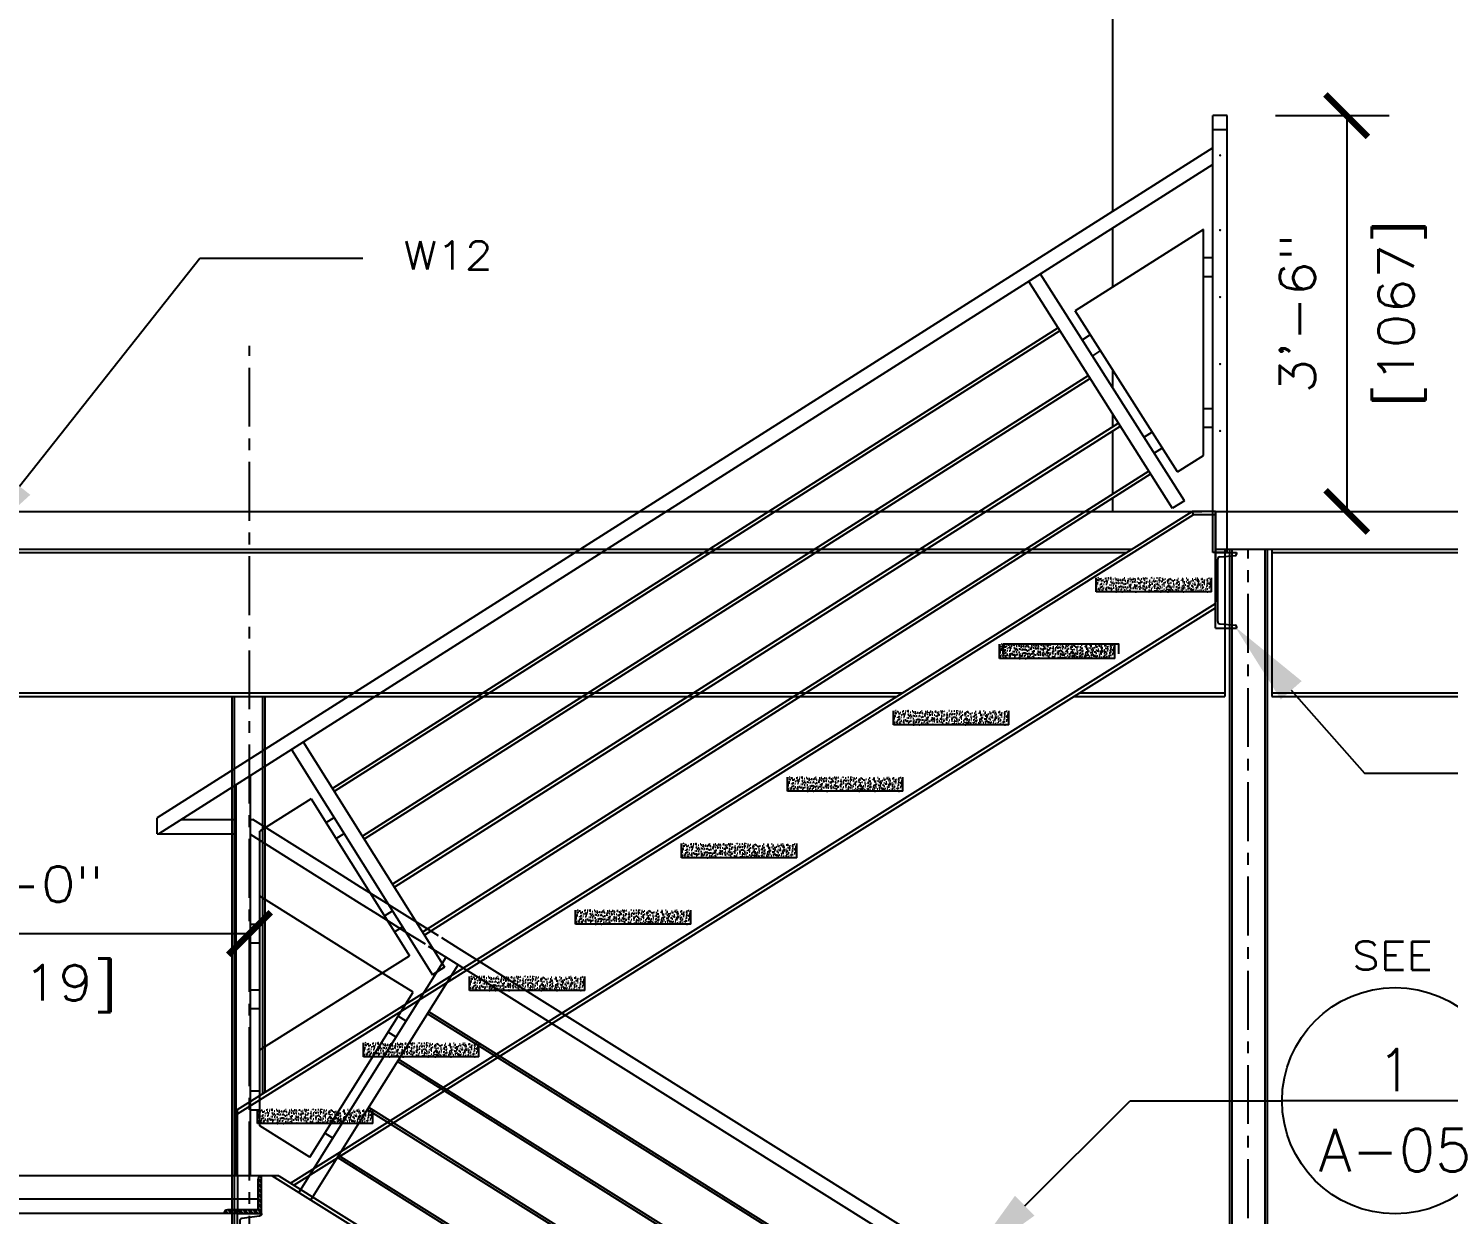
# Model space of a CAD drawing. Header units: inches. Extents: x -1254 to 5631, y 14 to 582.
# Drawn here: x 765.7 to 916.4, y 170.1 to 295.9 of the extents above; entities that cross this region are included whole.
import ezdxf
from ezdxf import colors
from ezdxf.entities.mleader import LeaderData, LeaderLine
from ezdxf.enums import TextEntityAlignment as Align
from ezdxf.math import Vec2, Vec3

# ---------------------------------------------------------------- set-up
doc = ezdxf.new("R2010")
doc.units = ezdxf.units.IN
doc.header["$MEASUREMENT"] = 0
doc.linetypes.add('CENTER', pattern=[2, 1.25, -0.25, 0.25, -0.25])
for name, color, linetype in [('Arch_Section_Handrail', 1, 'Continuous'), ('Arch_Section_Wall', 131, 'Continuous'), ('Center', 251, 'CENTER'), ('Dim', 5, 'Continuous'), ('LAYER131A', 131, 'Continuous'), ('Layer131B', 71, 'Continuous'), ('Mleader', 5, 'Continuous'), ('Stair_Conc.', 252, 'Continuous'), ('Struc_Section_Conc', 71, 'Continuous'), ('Struc_Section_Steel', 11, 'Continuous'), ('Structural_Section_StAngle', 2, 'Continuous')]:
    doc.layers.add(name, color=color, linetype=linetype)
doc.styles.add('ROMANS', font='romans.shx', dxfattribs={"width": 1.15})
doc.styles.get("Standard").update_dxf_attribs({"font": 'txt.shx'})
doc.dimstyles.new('ROMANS-beside', dxfattribs={"dimscale": 0, "dimtxt": 0.078125, "dimasz": 0.09375, "dimexe": 0.09375, "dimexo": 0.09375, "dimgap": 0.0625, "dimtad": 1, "dimdec": 4, "dimzin": 1, "dimdsep": 46, "dimlunit": 4, "dimtxsty": 'ROMANS', "dimblk": 'ARCHTICK', "dimcen": 0.0625, "dimdle": 0.09375, "dimclrd": 256, "dimclre": 256, "dimclrt": 256, "dimadec": 0, "dimazin": 0, "dimtfac": 1, "dimtdec": 4, "dimtofl": 0, "dimtmove": 0, "dimatfit": 0, "dimfxl": 1, "dimtfillclr": 256, "dimfrac": 2, "dimtolj": 1, "dimtzin": 0, "dimarcsym": 0})

# ---------------------------------------------------------------- blocks, each defined once
blk = doc.blocks.new('C250x23')
at = {"layer": 'Struc_Section_Steel'}
blk.add_lwpolyline([(2.34, 0.29, -0.361844), (2.56, 0.05), (2.56, 0), (0, 0), (0, 10), (2.56, 10), (2.56, 9.95, -0.361844), (2.34, 9.71), (0.46, 9.45, 0.374734), (0.24, 9.2), (0.24, 0.8, 0.374734), (0.46, 0.55)], format="xyb", close=True, dxfattribs=at)
blk = doc.blocks.new('STAIR')
at = {"layer": 'Stair_Conc.'}
h = blk.add_hatch(dxfattribs=at)
h.set_pattern_fill('AR-CONC', color=256, scale=0.1, style=0)
h.set_pattern_definition([(50, (-9557.88094, -2321.2511), (0.717260183, -0.062752135), [0.075, -0.825]), (355, (-9557.88094, -2321.2511), (-0.138751334, 0.752192134), [0.06, -0.66]), (100.4514, (-9557.8212, -2321.2563), (0.57850938, 0.68943954), [0.06374019, -0.70114211]), (46.1842, (-9557.8809, -2321.0511), (1.06724105, -0.165519014), [0.1125, -1.2375]), (96.6356, (-9557.792, -2321.0649), (0.93466271, 0.97411787), [0.09561029, -1.051713]), (351.1842, (-9557.8809, -2321.0511), (0.93466195, 0.9741186), [0.09, -0.99]), (21, (-9557.78094, -2321.1011), (0.596907052, -0.40261889), [0.075, -0.825]), (326, (-9557.78094, -2321.1011), (0.24331533, 0.725150045), [0.06, -0.66]), (71.4514, (-9557.7312, -2321.13464), (0.84022263, 0.322530497), [0.06374019, -0.70114211]), (37.5, (-9557.88094, -2321.25109), (0.012159855, 0.332893854), [0, -0.652, 0, -0.67, 0, -0.6625]), (7.5, (-9557.88094, -2321.2511), (0.263069537, 0.394411712), [0, -0.382, 0, -0.637, 0, -0.2525]), (327.5, (-9558.10394, -2321.25109), (0.533822436, -0.022554872), [0, -0.25, 0, -0.78, 0, -1.035]), (317.5, (-9558.20394, -2321.2511), (0.58318617, 0.100104982), [0, -0.325, 0, -0.518, 0, -0.735])])
h.paths.add_polyline_path([(14.65, 133.95), (2.4, 133.95), (2.4, 132.45), (14.65, 132.45)])
h = blk.add_hatch(dxfattribs=at)
h.set_pattern_fill('AR-CONC', color=256, scale=0.1, style=0)
h.set_pattern_definition([(50, (-9547.63094, -2328.3011), (0.717260183, -0.062752135), [0.075, -0.825]), (355, (-9547.63094, -2328.3011), (-0.138751334, 0.752192134), [0.06, -0.66]), (100.4514, (-9547.5712, -2328.3063), (0.57850938, 0.68943954), [0.06374019, -0.70114211]), (46.1842, (-9547.6309, -2328.1011), (1.06724105, -0.165519014), [0.1125, -1.2375]), (96.6356, (-9547.542, -2328.1149), (0.93466271, 0.97411787), [0.09561029, -1.051713]), (351.1842, (-9547.6309, -2328.1011), (0.93466195, 0.9741186), [0.09, -0.99]), (21, (-9547.53094, -2328.1511), (0.596907052, -0.40261889), [0.075, -0.825]), (326, (-9547.53094, -2328.1511), (0.24331533, 0.725150045), [0.06, -0.66]), (71.4514, (-9547.4812, -2328.18464), (0.84022263, 0.322530497), [0.06374019, -0.70114211]), (37.5, (-9547.63094, -2328.30109), (0.012159855, 0.332893854), [0, -0.652, 0, -0.67, 0, -0.6625]), (7.5, (-9547.63094, -2328.3011), (0.263069537, 0.394411712), [0, -0.382, 0, -0.637, 0, -0.2525]), (327.5, (-9547.85394, -2328.30109), (0.533822436, -0.022554872), [0, -0.25, 0, -0.78, 0, -1.035]), (317.5, (-9547.95394, -2328.3011), (0.58318617, 0.100104982), [0, -0.325, 0, -0.518, 0, -0.735])])
h.paths.add_polyline_path([(24.9, 126.9), (12.65, 126.9), (12.65, 125.4), (24.9, 125.4)])
h = blk.add_hatch(dxfattribs=at)
h.set_pattern_fill('AR-CONC', color=256, scale=0.1, style=0)
h.set_pattern_definition([(50, (-9536.38094, -2335.3511), (0.717260183, -0.062752135), [0.075, -0.825]), (355, (-9536.38094, -2335.3511), (-0.138751334, 0.752192134), [0.06, -0.66]), (100.4514, (-9536.3212, -2335.3563), (0.57850938, 0.68943954), [0.06374019, -0.70114211]), (46.1842, (-9536.3809, -2335.1511), (1.06724105, -0.165519014), [0.1125, -1.2375]), (96.6356, (-9536.292, -2335.1649), (0.93466271, 0.97411787), [0.09561029, -1.051713]), (351.1842, (-9536.3809, -2335.1511), (0.93466195, 0.9741186), [0.09, -0.99]), (21, (-9536.28094, -2335.2011), (0.596907052, -0.40261889), [0.075, -0.825]), (326, (-9536.28094, -2335.2011), (0.24331533, 0.725150045), [0.06, -0.66]), (71.4514, (-9536.2312, -2335.23464), (0.84022263, 0.322530497), [0.06374019, -0.70114211]), (37.5, (-9536.38094, -2335.35109), (0.012159855, 0.332893854), [0, -0.652, 0, -0.67, 0, -0.6625]), (7.5, (-9536.38094, -2335.3511), (0.263069537, 0.394411712), [0, -0.382, 0, -0.637, 0, -0.2525]), (327.5, (-9536.60394, -2335.35109), (0.533822436, -0.022554872), [0, -0.25, 0, -0.78, 0, -1.035]), (317.5, (-9536.70394, -2335.3511), (0.58318617, 0.100104982), [0, -0.325, 0, -0.518, 0, -0.735])])
h.paths.add_polyline_path([(36.15, 119.85), (23.9, 119.85), (23.9, 118.35), (36.15, 118.35)])
h = blk.add_hatch(dxfattribs=at)
h.set_pattern_fill('AR-CONC', color=256, scale=0.1, style=0)
h.set_pattern_definition([(50, (-9525.13094, -2342.4011), (0.717260183, -0.062752135), [0.075, -0.825]), (355, (-9525.13094, -2342.4011), (-0.138751334, 0.752192134), [0.06, -0.66]), (100.4514, (-9525.0712, -2342.4063), (0.57850938, 0.68943954), [0.06374019, -0.70114211]), (46.1842, (-9525.1309, -2342.2011), (1.06724105, -0.165519014), [0.1125, -1.2375]), (96.6356, (-9525.042, -2342.2149), (0.93466271, 0.97411787), [0.09561029, -1.051713]), (351.1842, (-9525.1309, -2342.2011), (0.93466195, 0.9741186), [0.09, -0.99]), (21, (-9525.03094, -2342.2511), (0.596907052, -0.40261889), [0.075, -0.825]), (326, (-9525.03094, -2342.2511), (0.24331533, 0.725150045), [0.06, -0.66]), (71.4514, (-9524.9812, -2342.28464), (0.84022263, 0.322530497), [0.06374019, -0.70114211]), (37.5, (-9525.13094, -2342.40109), (0.012159855, 0.332893854), [0, -0.652, 0, -0.67, 0, -0.6625]), (7.5, (-9525.13094, -2342.4011), (0.263069537, 0.394411712), [0, -0.382, 0, -0.637, 0, -0.2525]), (327.5, (-9525.35394, -2342.40109), (0.533822436, -0.022554872), [0, -0.25, 0, -0.78, 0, -1.035]), (317.5, (-9525.45394, -2342.4011), (0.58318617, 0.100104982), [0, -0.325, 0, -0.518, 0, -0.735])])
h.paths.add_polyline_path([(47.4, 112.8), (35.15, 112.8), (35.15, 111.3), (47.4, 111.3)])
h = blk.add_hatch(dxfattribs=at)
h.set_pattern_fill('AR-CONC', color=256, scale=0.1, style=0)
h.set_pattern_definition([(50, (-9513.88094, -2349.4511), (0.717260183, -0.062752135), [0.075, -0.825]), (355, (-9513.88094, -2349.4511), (-0.138751334, 0.752192134), [0.06, -0.66]), (100.4514, (-9513.8212, -2349.4563), (0.57850938, 0.68943954), [0.06374019, -0.70114211]), (46.1842, (-9513.8809, -2349.2511), (1.06724105, -0.165519014), [0.1125, -1.2375]), (96.6356, (-9513.792, -2349.2649), (0.93466271, 0.97411787), [0.09561029, -1.051713]), (351.1842, (-9513.8809, -2349.2511), (0.93466195, 0.9741186), [0.09, -0.99]), (21, (-9513.78094, -2349.3011), (0.596907052, -0.40261889), [0.075, -0.825]), (326, (-9513.78094, -2349.3011), (0.24331533, 0.725150045), [0.06, -0.66]), (71.4514, (-9513.7312, -2349.33464), (0.84022263, 0.322530497), [0.06374019, -0.70114211]), (37.5, (-9513.88094, -2349.45109), (0.012159855, 0.332893854), [0, -0.652, 0, -0.67, 0, -0.6625]), (7.5, (-9513.88094, -2349.4511), (0.263069537, 0.394411712), [0, -0.382, 0, -0.637, 0, -0.2525]), (327.5, (-9514.10394, -2349.45109), (0.533822436, -0.022554872), [0, -0.25, 0, -0.78, 0, -1.035]), (317.5, (-9514.20394, -2349.4511), (0.58318617, 0.100104982), [0, -0.325, 0, -0.518, 0, -0.735])])
h.paths.add_polyline_path([(58.65, 105.75), (46.4, 105.75), (46.4, 104.25), (58.65, 104.25)])
h = blk.add_hatch(dxfattribs=at)
h.set_pattern_fill('AR-CONC', color=256, scale=0.1, style=0)
h.set_pattern_definition([(50, (-9502.63094, -2356.5011), (0.717260183, -0.062752135), [0.075, -0.825]), (355, (-9502.63094, -2356.5011), (-0.138751334, 0.752192134), [0.06, -0.66]), (100.4514, (-9502.5712, -2356.5063), (0.57850938, 0.68943954), [0.06374019, -0.70114211]), (46.1842, (-9502.6309, -2356.3011), (1.06724105, -0.165519014), [0.1125, -1.2375]), (96.6356, (-9502.542, -2356.3149), (0.93466271, 0.97411787), [0.09561029, -1.051713]), (351.1842, (-9502.6309, -2356.3011), (0.93466195, 0.9741186), [0.09, -0.99]), (21, (-9502.53094, -2356.3511), (0.596907052, -0.40261889), [0.075, -0.825]), (326, (-9502.53094, -2356.3511), (0.24331533, 0.725150045), [0.06, -0.66]), (71.4514, (-9502.4812, -2356.38464), (0.84022263, 0.322530497), [0.06374019, -0.70114211]), (37.5, (-9502.63094, -2356.50109), (0.012159855, 0.332893854), [0, -0.652, 0, -0.67, 0, -0.6625]), (7.5, (-9502.63094, -2356.5011), (0.263069537, 0.394411712), [0, -0.382, 0, -0.637, 0, -0.2525]), (327.5, (-9502.85394, -2356.50109), (0.533822436, -0.022554872), [0, -0.25, 0, -0.78, 0, -1.035]), (317.5, (-9502.95394, -2356.5011), (0.58318617, 0.100104982), [0, -0.325, 0, -0.518, 0, -0.735])])
h.paths.add_polyline_path([(69.9, 98.7), (57.65, 98.7), (57.65, 97.2), (69.9, 97.2)])
h = blk.add_hatch(dxfattribs=at)
h.set_pattern_fill('AR-CONC', color=256, scale=0.1, style=0)
h.set_pattern_definition([(50, (-9491.38094, -2363.5511), (0.717260183, -0.062752135), [0.075, -0.825]), (355, (-9491.38094, -2363.5511), (-0.138751334, 0.752192134), [0.06, -0.66]), (100.4514, (-9491.3212, -2363.5563), (0.57850938, 0.68943954), [0.06374019, -0.70114211]), (46.1842, (-9491.3809, -2363.3511), (1.06724105, -0.165519014), [0.1125, -1.2375]), (96.6356, (-9491.292, -2363.3649), (0.93466271, 0.97411787), [0.09561029, -1.051713]), (351.1842, (-9491.3809, -2363.3511), (0.93466195, 0.9741186), [0.09, -0.99]), (21, (-9491.28094, -2363.4011), (0.596907052, -0.40261889), [0.075, -0.825]), (326, (-9491.28094, -2363.4011), (0.24331533, 0.725150045), [0.06, -0.66]), (71.4514, (-9491.2312, -2363.43464), (0.84022263, 0.322530497), [0.06374019, -0.70114211]), (37.5, (-9491.38094, -2363.55109), (0.012159855, 0.332893854), [0, -0.652, 0, -0.67, 0, -0.6625]), (7.5, (-9491.38094, -2363.5511), (0.263069537, 0.394411712), [0, -0.382, 0, -0.637, 0, -0.2525]), (327.5, (-9491.60394, -2363.55109), (0.533822436, -0.022554872), [0, -0.25, 0, -0.78, 0, -1.035]), (317.5, (-9491.70394, -2363.5511), (0.58318617, 0.100104982), [0, -0.325, 0, -0.518, 0, -0.735])])
h.paths.add_polyline_path([(81.15, 91.65), (68.9, 91.65), (68.9, 90.15), (81.15, 90.15)])
h = blk.add_hatch(dxfattribs=at)
h.set_pattern_fill('AR-CONC', color=256, scale=0.1, style=0)
h.set_pattern_definition([(50, (-9480.13094, -2370.6011), (0.717260183, -0.062752135), [0.075, -0.825]), (355, (-9480.13094, -2370.6011), (-0.138751334, 0.752192134), [0.06, -0.66]), (100.4514, (-9480.0712, -2370.6063), (0.57850938, 0.68943954), [0.06374019, -0.70114211]), (46.1842, (-9480.1309, -2370.4011), (1.06724105, -0.165519014), [0.1125, -1.2375]), (96.6356, (-9480.042, -2370.4149), (0.93466271, 0.97411787), [0.09561029, -1.051713]), (351.1842, (-9480.1309, -2370.4011), (0.93466195, 0.9741186), [0.09, -0.99]), (21, (-9480.03094, -2370.4511), (0.596907052, -0.40261889), [0.075, -0.825]), (326, (-9480.03094, -2370.4511), (0.24331533, 0.725150045), [0.06, -0.66]), (71.4514, (-9479.9812, -2370.48464), (0.84022263, 0.322530497), [0.06374019, -0.70114211]), (37.5, (-9480.13094, -2370.60109), (0.012159855, 0.332893854), [0, -0.652, 0, -0.67, 0, -0.6625]), (7.5, (-9480.13094, -2370.6011), (0.263069537, 0.394411712), [0, -0.382, 0, -0.637, 0, -0.2525]), (327.5, (-9480.35394, -2370.60109), (0.533822436, -0.022554872), [0, -0.25, 0, -0.78, 0, -1.035]), (317.5, (-9480.45394, -2370.6011), (0.58318617, 0.100104982), [0, -0.325, 0, -0.518, 0, -0.735])])
h.paths.add_polyline_path([(92.4, 84.6), (80.15, 84.6), (80.15, 83.1), (92.4, 83.1)])
h = blk.add_hatch(dxfattribs=at)
h.set_pattern_fill('AR-CONC', color=256, scale=0.1, style=0)
h.set_pattern_definition([(50, (-9468.88094, -2377.6511), (0.717260183, -0.062752135), [0.075, -0.825]), (355, (-9468.88094, -2377.6511), (-0.138751334, 0.752192134), [0.06, -0.66]), (100.4514, (-9468.8212, -2377.6563), (0.57850938, 0.68943954), [0.06374019, -0.70114211]), (46.1842, (-9468.8809, -2377.4511), (1.06724105, -0.165519014), [0.1125, -1.2375]), (96.6356, (-9468.792, -2377.4649), (0.93466271, 0.97411787), [0.09561029, -1.051713]), (351.1842, (-9468.8809, -2377.4511), (0.93466195, 0.9741186), [0.09, -0.99]), (21, (-9468.78094, -2377.5011), (0.596907052, -0.40261889), [0.075, -0.825]), (326, (-9468.78094, -2377.5011), (0.24331533, 0.725150045), [0.06, -0.66]), (71.4514, (-9468.7312, -2377.53464), (0.84022263, 0.322530497), [0.06374019, -0.70114211]), (37.5, (-9468.88094, -2377.65109), (0.012159855, 0.332893854), [0, -0.652, 0, -0.67, 0, -0.6625]), (7.5, (-9468.88094, -2377.6511), (0.263069537, 0.394411712), [0, -0.382, 0, -0.637, 0, -0.2525]), (327.5, (-9469.10394, -2377.65109), (0.533822436, -0.022554872), [0, -0.25, 0, -0.78, 0, -1.035]), (317.5, (-9469.20394, -2377.6511), (0.58318617, 0.100104982), [0, -0.325, 0, -0.518, 0, -0.735])])
h.paths.add_polyline_path([(103.65, 77.55), (91.4, 77.55), (91.4, 76.05), (103.65, 76.05)])
at = {"layer": 'Layer131B'}
for p, q in [((2.4, 132.45), (2.4, 133.95)), ((14.65, 132.45), (14.65, 133.95)), ((2.4, 132.45), (14.65, 132.45)), ((12.65, 125.4), (12.65, 126.9)), ((24.9, 125.4), (24.9, 126.9)), ((12.65, 125.4), (24.9, 125.4)), ((23.9, 118.35), (23.9, 119.85)), ((36.15, 118.35), (36.15, 119.85)), ((23.9, 118.35), (36.15, 118.35)), ((35.15, 111.3), (35.15, 112.8)), ((47.4, 111.3), (47.4, 112.8)), ((35.15, 111.3), (47.4, 111.3)), ((46.4, 104.25), (46.4, 105.75)), ((58.65, 104.25), (58.65, 105.75)), ((46.4, 104.25), (58.65, 104.25)), ((57.65, 97.2), (57.65, 98.7)), ((69.9, 97.2), (69.9, 98.7)), ((57.65, 97.2), (69.9, 97.2)), ((68.9, 90.15), (68.9, 91.65)), ((81.15, 90.15), (81.15, 91.65)), ((68.9, 90.15), (81.15, 90.15)), ((80.15, 83.1), (80.15, 84.6)), ((92.4, 83.1), (92.4, 84.6)), ((80.15, 83.1), (92.4, 83.1)), ((91.4, 76.05), (91.4, 77.55)), ((103.65, 76.05), (103.65, 77.55)), ((91.4, 76.05), (103.65, 76.05))]:
    blk.add_line(p, q, dxfattribs=at)
blk = doc.blocks.new('_ArchTick')
at = {"color": 0, "linetype": 'ByBlock', "const_width": 0.15}
blk.add_lwpolyline([(-0.5, -0.5), (0.5, 0.5)], dxfattribs=at)
blk = doc.blocks.new('*D35')
at = {"layer": 'DEFPOINTS', "color": 0, "transparency": 16777216}
for p in [(741.14, 201.53), (789.14, 201.53), (789.14, 199.89)]:
    blk.add_point(p, dxfattribs=at)
at = {"layer": 'Dim', "lineweight": -2, "transparency": 16777216}
for p, q in [((741.04, 199.89), (789.23, 199.89)), ((741.14, 197.03), (741.14, 195.39)), ((789.14, 197.03), (789.14, 195.39))]:
    blk.add_line(p, q, dxfattribs=at)
at = {"layer": 'Dim', "lineweight": -2, "transparency": 16777216, "xscale": 4.5, "yscale": 4.5, "zscale": 4.5, "rotation": 180}
blk.add_blockref('_ArchTick', (741.14, 199.89), dxfattribs=at)
at = {"layer": 'Dim', "lineweight": -2, "transparency": 16777216, "xscale": 4.5, "yscale": 4.5, "zscale": 4.5}
blk.add_blockref('_ArchTick', (789.14, 199.89), dxfattribs=at)
at = {"layer": 'Dim', "transparency": 16777216, "char_height": 3.75, "attachment_point": 5, "style": 'ROMANS'}
for s, insert in [('\\A1;4\'-0"', (765.14, 205.12)), ('\\A1;[1219]', (765.14, 194.04))]:
    blk.add_mtext(s, dxfattribs=dict(at, insert=insert))
blk = doc.blocks.new('*D36')
at = {"layer": 'DEFPOINTS', "color": 0, "transparency": 16777216}
for p in [(893.51, 286.69), (893.51, 244.69), (905.58, 244.69)]:
    blk.add_point(p, dxfattribs=at)
at = {"layer": 'Dim', "lineweight": -2, "transparency": 16777216}
for p, q in [((898.01, 286.69), (910.08, 286.69)), ((905.58, 286.78), (905.58, 244.59)), ((898.01, 244.69), (910.08, 244.69))]:
    blk.add_line(p, q, dxfattribs=at)
at = {"layer": 'Dim', "lineweight": -2, "transparency": 16777216, "xscale": 4.5, "yscale": 4.5, "zscale": 4.5}
for p, rotation in [((905.58, 286.69), 90), ((905.58, 244.69), 270)]:
    blk.add_blockref('_ArchTick', p, dxfattribs=dict(at, rotation=rotation))
at = {"layer": 'Dim', "transparency": 16777216, "char_height": 3.75, "attachment_point": 5, "rotation": 90, "style": 'ROMANS'}
for s, insert in [('\\A1;[1067]', (911.44, 265.69)), ('\\A1;3\'-6"', (900.35, 265.69))]:
    blk.add_mtext(s, dxfattribs=dict(at, insert=insert))
blk = doc.blocks.new('_DetailCallout')
at = {"color": 0, "linetype": 'ByBlock', "lineweight": -2, "transparency": 16777216}
blk.add_line((0.25, 0), (-0.25, 0), dxfattribs=at)
blk.add_circle((0, 0), 0.25, dxfattribs=at)
at = {"layer": 'Mleader', "color": 0, "transparency": 16777216}
for tag, p in [('VIEWNUMBER', (0, 0.0208)), ('SHEETNUMBER', (0, -0.1562))]:
    blk.add_attdef(tag, text='', height=0.0938, dxfattribs=at).set_placement(p, align=Align.CENTER)

msp = doc.modelspace()

# ---------------------------------------------------------------- hatches: boundary and pattern name
at = {"layer": 'Structural_Section_StAngle'}
h = msp.add_hatch(dxfattribs=at)
h.set_pattern_fill('STEEL', color=256, scale=3, style=0)
h.set_pattern_definition([(135, (9659.1379, -3273.79063), (0.265165043, 0.265165043), []), (135, (9659.1379, -3273.60313), (0.265165043, 0.265165043), [])])
h.paths.add_polyline_path([(786.7906, 170.56352, 0.414213562), (786.4156, 170.18852), (790.4156, 170.18852), (790.4156, 174.18852, 0.414213562), (790.0406, 173.81352), (790.0406, 170.56352)])

# ---------------------------------------------------------------- linework, layer by layer
at = {"layer": 'Arch_Section_Handrail'}
for p, q in [((891.3856, 240.31352), (891.3856, 286.68852)), ((892.8856, 240.31352), (892.8856, 286.68852)), ((891.3856, 283.27022), (779.3556, 212.16179)), ((891.3856, 281.49358), (779.51467, 210.48611)), ((890.3856, 274.61767), (876.76024, 265.96929)), ((890.3856, 250.61751), (890.3856, 274.61767)), ((890.3856, 271.61767), (891.3856, 271.61767)), ((890.3856, 269.61767), (891.3856, 269.61767)), ((874.9434, 264.17218), (797.93609, 215.29358)), ((875.14383, 263.85641), (798.13651, 214.97781)), ((878.15875, 259.10645), (801.12222, 210.20931)), ((878.35918, 258.79069), (801.32265, 209.89355)), ((890.3856, 255.61751), (891.3856, 255.61751)), ((881.3741, 254.04073), (804.30836, 205.12505)), ((881.57452, 253.72497), (804.50878, 204.80929)), ((890.3856, 253.61751), (891.3856, 253.61751)), ((884.58945, 248.97501), (807.4945, 200.04079)), ((884.78987, 248.65925), (807.69492, 199.72503)), ((795.6713, 214.20165), (790.2306, 210.74829)), ((781.87789, 211.98611), (787.7306, 211.98611)), ((789.2306, 211.98611), (789.50395, 211.98611)), ((779.3556, 210.48611), (787.7306, 210.48611)), ((800.92596, 204.82833), (798.98268, 206.04611)), ((802.75264, 201.91341), (800.80936, 203.1312)), ((809.20153, 199.6423), (803.91879, 202.95282)), ((807.79816, 198.75155), (805.66756, 200.08672)), ((811.38414, 198.27453), (809.55271, 199.42223)), ((809.97175, 197.38943), (808.14934, 198.53147)), ((806.50412, 193.66182), (803.93215, 195.27359)), ((903.90936, 138.52186), (819.36312, 191.50417)), ((904.70589, 139.7929), (820.77552, 192.38927)), ((805.75844, 190.58872), (804.91107, 191.11973)), ((804.69641, 188.89399), (803.84905, 189.42501)), ((899.38586, 134.12828), (813.59586, 187.89002)), ((899.51861, 134.34012), (813.83126, 188.03753)), ((896.19977, 129.0441), (807.94629, 184.34962)), ((896.33253, 129.25595), (808.18169, 184.49714)), ((893.14644, 124.17177), (802.53212, 180.95674)), ((893.01369, 123.95993), (802.29672, 180.80923)), ((889.96036, 119.08759), (798.59963, 176.34031)), ((889.8276, 118.87575), (798.46688, 176.12847))]:
    msp.add_line(p, q, dxfattribs=at)
at = {"layer": 'Arch_Section_Handrail', "ltscale": 0.1}
for p, q in [((892.8856, 286.68852), (891.3856, 286.68852)), ((892.8856, 285.18852), (891.3856, 285.18852)), ((888.36922, 245.81352), (873.09216, 269.88224)), ((887.10279, 245.00968), (871.82573, 269.0784)), ((887.6089, 248.87744), (876.76024, 265.96929)), ((878.36792, 263.43643), (877.52363, 262.90054)), ((879.4397, 261.74786), (878.59542, 261.21197)), ((884.92944, 253.09888), (884.08515, 252.56299)), ((886.00122, 251.4103), (885.15694, 250.87441)), ((887.6089, 248.87744), (890.3856, 250.61751)), ((888.36922, 245.81352), (887.09816, 245.01698)), ((892.8856, 240.31352), (891.3856, 240.31352)), ((794.85016, 220.21996), (809.8367, 196.30527)), ((793.58371, 219.41611), (808.56565, 195.50875)), ((787.7306, 184.78331), (787.7306, 215.70098)), ((789.2306, 185.72331), (789.2306, 216.65307)), ((795.6713, 214.20165), (806.12525, 197.51982)), ((779.3556, 210.48611), (779.3556, 212.16179)), ((797.26434, 211.65956), (798.11171, 212.19058)), ((790.2306, 187.55918), (790.2306, 210.74829)), ((798.32637, 209.96484), (799.17373, 210.49585)), ((803.47018, 201.75664), (804.31754, 202.28765)), ((805.66756, 200.08672), (802.75264, 201.91341)), ((804.5322, 200.06191), (805.37957, 200.59293)), ((790.2306, 187.55918), (806.12525, 197.51982)), ((809.8367, 196.30527), (808.56565, 195.50875)), ((809.58875, 196.70092), (810.00655, 197.36762)), ((790.2306, 193.89084), (789.2306, 193.89084)), ((790.2306, 191.89084), (789.2306, 191.89084)), ((790.2306, 179.47709), (790.2306, 187.55918)), ((795.66798, 171.66215), (800.82037, 179.88405)), ((794.39694, 172.45867), (797.90546, 178.05736))]:
    msp.add_line(p, q, dxfattribs=at)
at = {"layer": 'Arch_Section_Handrail', "ltscale": 6}
for p, q in [((798.98268, 206.04611), (789.50395, 211.98611)), ((800.80936, 203.1312), (789.2306, 210.38722)), ((803.93215, 195.27359), (790.2306, 203.85989)), ((803.84088, 203.00164), (800.92596, 204.82833)), ((790.2306, 200.85989), (789.2306, 200.85989)), ((790.2306, 198.85989), (789.2306, 198.85989)), ((820.77552, 192.38927), (811.38414, 198.27453)), ((797.90546, 178.05736), (810.00655, 197.36762)), ((800.82037, 179.88405), (811.2776, 196.5711)), ((819.36312, 191.50417), (809.97175, 197.38943)), ((795.53279, 176.15439), (806.50412, 193.66182)), ((813.83126, 188.03753), (808.15789, 191.59284)), ((813.59586, 187.89002), (808.02513, 191.381)), ((789.2306, 174.18852), (789.2306, 185.72331)), ((807.94629, 184.34962), (804.83905, 186.29683)), ((808.18169, 184.49714), (804.9718, 186.50867)), ((787.7306, 174.18852), (787.7306, 184.78331)), ((790.2306, 183.14543), (789.2306, 183.14543)), ((790.2306, 181.14543), (789.2306, 181.14543)), ((802.29672, 180.80923), (801.65296, 181.21265)), ((802.53212, 180.95674), (801.78572, 181.42449)), ((795.53279, 176.15439), (790.2306, 179.47709)), ((799.03523, 179.86019), (798.18786, 180.3912)), ((797.9732, 178.16546), (797.12583, 178.69648))]:
    msp.add_line(p, q, dxfattribs=at)
at = {"layer": 'Arch_Section_Handrail', "ltscale": 0.1, "const_width": 0.125}
for points in [[(892.1981, 282.47642, -1), (892.0731, 282.47642, -1)], [(892.1981, 274.54401, -1), (892.0731, 274.54401, -1)], [(892.1981, 267.43742, -1), (892.0731, 267.43742, -1)], [(892.1981, 260.33083, -1), (892.0731, 260.33083, -1)], [(892.1981, 253.22424, -1), (892.0731, 253.22424, -1)]]:
    msp.add_lwpolyline(points, format="xyb", close=True, dxfattribs=at)
at = {"layer": 'Arch_Section_Wall', "ltscale": 0.1}
for p, q in [((880.7606, 276.52625), (880.7606, 379.68852)), ((880.7606, 268.50842), (880.7606, 274.74961)), ((880.7606, 257.80076), (880.7606, 259.66681)), ((880.7606, 253.65133), (880.7606, 255.00168)), ((880.7606, 246.54474), (880.7606, 253.20835)), ((880.7606, 244.68852), (880.7606, 246.10176))]:
    msp.add_line(p, q, dxfattribs=at)
at = {"layer": 'Center', "ltscale": 5}
for p, q in [((789.1356, 103.68852), (789.1356, 262.25627)), ((895.1356, 79.68852), (895.1356, 240.68852))]:
    msp.add_line(p, q, dxfattribs=at)
at = {"layer": 'LAYER131A'}
for p, q in [((892.6356, 240.68852), (892.6356, 225.06352)), ((893.1356, 240.68852), (893.1356, 112.74218)), ((897.1356, 240.68852), (897.1356, 103.68852)), ((897.6356, 240.68852), (897.6356, 225.06352)), ((869.1356, 229.58852), (869.1356, 230.58852)), ((787.2606, 225.06352), (787.2606, 104.43852)), ((790.7606, 225.06352), (790.7606, 183.02244))]:
    msp.add_line(p, q, dxfattribs=at)
msp.add_lwpolyline([(881.3856, 229.58852), (881.3856, 230.58852), (869.1356, 230.58852), (869.1356, 229.58852)], dxfattribs=at)
at = {"layer": 'Struc_Section_Conc', "ltscale": 2}
for p, q in [((744.0106, 244.68852), (890.20969, 244.68852)), ((891.6356, 244.68852), (952.69818, 244.68852)), ((891.6356, 240.68852), (891.6356, 244.68852)), ((744.0106, 240.68852), (882.78093, 240.68852)), ((744.3856, 240.68852), (877.44373, 240.68852)), ((744.3856, 240.31352), (882.18253, 240.31352)), ((891.6356, 240.68852), (952.7371, 240.68852)), ((891.6356, 240.31352), (892.6356, 240.31352)), ((897.6356, 240.31352), (952.69818, 240.31352)), ((741.7606, 225.43852), (858.44583, 225.43852)), ((741.7606, 225.06352), (857.84742, 225.06352)), ((876.63654, 225.06352), (892.6356, 225.06352)), ((877.23494, 225.43852), (892.6356, 225.43852)), ((897.6356, 225.43852), (952.7371, 225.43852)), ((897.6356, 225.06352), (952.7371, 225.06352)), ((787.8556, 174.18852), (739.8556, 174.18852))]:
    msp.add_line(p, q, dxfattribs=at)
at = {"layer": 'Struc_Section_Conc', "ltscale": 20}
msp.add_line((790.0406, 171.68852), (740.2306, 171.68852), dxfattribs=at)
at = {"layer": 'Struc_Section_Steel', "ltscale": 2}
for p, q in [((787.8556, 181.20197), (889.16391, 244.68852)), ((891.6356, 244.68852), (889.16391, 244.68852)), ((889.16391, 244.68852), (889.2717, 244.31352)), ((891.6356, 235.7208), (891.6356, 244.68852)), ((891.6356, 239.18852), (891.6356, 244.68852)), ((891.6356, 244.68852), (891.6356, 235.7208)), ((891.6356, 244.68852), (891.6356, 235.08959)), ((891.6356, 232.31352), (891.6356, 240.31352)), ((891.6356, 240.31352), (893.8856, 240.31352)), ((892.11381, 239.871), (893.77149, 240.01602)), ((893.8856, 240.31352), (893.8856, 240.14055)), ((891.8856, 233.00509), (891.8856, 239.62195)), ((793.85728, 173.18852), (891.6356, 234.46293)), ((891.6356, 232.31352), (893.8856, 232.31352)), ((892.11381, 232.75604), (893.77149, 232.61101)), ((893.8856, 232.48649), (893.8856, 232.31352)), ((787.8556, 174.18852), (787.8556, 181.20197)), ((792.26154, 174.18852), (787.8556, 174.18852)), ((791.55534, 174.18852), (893.2606, 110.45322)), ((792.26154, 174.18852), (893.6356, 110.66077)), ((787.8556, 170.18852), (742.4156, 170.18852))]:
    msp.add_line(p, q, dxfattribs=at)
at = {"layer": 'Struc_Section_Steel', "ltscale": 10}
for p, q in [((787.8556, 180.75942), (889.2717, 244.31352)), ((891.6356, 244.31352), (889.2717, 244.31352)), ((793.50419, 173.40979), (891.6356, 234.90548)), ((787.8556, 174.18852), (787.8556, 170.18852))]:
    msp.add_line(p, q, dxfattribs=at)
at = {"layer": 'Struc_Section_Steel', "ltscale": 4}
for p, q in [((893.3856, 240.68852), (893.3856, 103.68852)), ((896.8856, 240.68852), (896.8856, 103.68852)), ((787.5106, 225.06352), (787.5106, 104.43852)), ((790.5106, 225.06352), (790.5106, 182.86577))]:
    msp.add_line(p, q, dxfattribs=at)
at = {"layer": 'Struc_Section_Steel', "ltscale": 2}
for centre, radius, start, end in [((892.1356, 239.62195), 0.25, 95, 180), ((893.7606, 240.14055), 0.125, 275, 0), ((892.1356, 233.00509), 0.25, 180, 265), ((893.7606, 232.48649), 0.125, 0, 85)]:
    msp.add_arc(centre, radius, start, end, dxfattribs=at)
at = {"layer": 'Structural_Section_StAngle', "ltscale": 5}
for p, q in [((790.0406, 170.56352), (790.0406, 173.81352)), ((790.4156, 170.18852), (790.4156, 174.18852)), ((790.0406, 170.56352), (786.7906, 170.56352)), ((790.4156, 170.18852), (786.4156, 170.18852))]:
    msp.add_line(p, q, dxfattribs=at)
at = {"layer": 'Structural_Section_StAngle'}
msp.add_line((790.4156, 174.18852), (790.4156, 174.18852), dxfattribs=at)
at = {"layer": 'Structural_Section_StAngle', "ltscale": 5}
for centre in [(790.4156, 173.81352), (786.7906, 170.18852)]:
    msp.add_arc(centre, 0.375, 90, 180, dxfattribs=at)

# ---------------------------------------------------------------- block references
at = {"xscale": -1}
msp.add_blockref('STAIR', (893.6356, 103.68852), dxfattribs=at)
at = {"layer": 'Struc_Section_Steel', "ltscale": 2}
msp.add_blockref('C250x23', (787.8556, 160.18852), dxfattribs=at)

# ---------------------------------------------------------------- texts
at = {"layer": 'Mleader', "insert": (906.12069, 199.03039), "char_height": 3, "width": 14.9216488, "attachment_point": 1, "style": 'ROMANS'}
msp.add_mtext('SEE', dxfattribs=at)

# ---------------------------------------------------------------- dimensions: what is measured, and where the dimension line sits
at = {"layer": 'Dim'}
dim = msp.add_linear_dim(base=(905.58259, 244.68852), p1=(893.5106, 286.68852), p2=(893.5106, 244.68852), angle=90, dimstyle='ROMANS-beside', override={"dimscale": 0, "dimtxt": 0.078125, "dimasz": 0.09375, "dimexe": 0.09375, "dimexo": 0.09375, "dimgap": 0.0625, "dimpost": '\\X', "dimcen": 0.0625, "dimtix": 0, "dimtofl": 0, "dimtmove": 2, "dimatfit": 0}, dxfattribs=at)
dim.commit()
dim.dimension.update_dxf_attribs({"geometry": '*D36', "text_midpoint": (905.58259, 265.68852)})
dim = msp.add_linear_dim(base=(789.1356, 199.89274), p1=(741.1356, 201.53179), p2=(789.1356, 201.53179), dimstyle='ROMANS-beside', override={"dimscale": 0, "dimtxt": 0.078125, "dimasz": 0.09375, "dimexe": 0.09375, "dimexo": 0.09375, "dimgap": 0.0625, "dimpost": '\\X', "dimcen": 0.0625, "dimtix": 0, "dimtofl": 0, "dimtmove": 2, "dimatfit": 0}, dxfattribs=at)
dim.commit()
dim.dimension.update_dxf_attribs({"geometry": '*D35', "text_midpoint": (765.1356, 199.89274)})

# ---------------------------------------------------------------- leaders
at = {"layer": 'Mleader'}
ml = msp.add_multileader_mtext('Standard', dxfattribs=at)
ml.set_content('\\A1;{\\W1.15;POLISHED ALUM.\\PCHECKER PLATE PANEL (TYP.)}', color=256, style='ROMANS')
ml.set_leader_properties()
ml.build(insert=Vec2(0, 0))
ml.multileader.update_dxf_attribs({"dogleg_length": 0.36, "arrow_head_size": 4.5, "scale": 24})
ctx = ml.context
ctx.base_point, ctx.scale, ctx.char_height, ctx.arrow_head_size, ctx.landing_gap_size, ctx.plane_origin = Vec3(470.67411, 294.57042), 24, 1.5, 4.5, 2.16, Vec3(471.23782, 295.47042)
ctx.left_attachment, ctx.right_attachment, ctx.attachment_type = 0, 0, 1
notes = []
notes.append((ctx, [(0, (1, 1, 0), (460.43782, 294.57042), (1, 0), 10.23629, [(0, [(435.32775, 269.46035)], 0, [])])]))
ctx.mtext.insert, ctx.mtext.width, ctx.mtext.defined_height, ctx.mtext.flow_direction = Vec3(472.83411, 295.57042), 41.9247834, 4.5355, 5
ml = msp.add_multileader_mtext('Standard', dxfattribs=at)
ml.set_content('W12', color=256, style='ROMANS')
ml.set_leader_properties()
ml.build(insert=Vec2(0, 0))
ml.multileader.update_dxf_attribs({"dogleg_length": 0.36, "arrow_head_size": 9, "scale": 48})
ctx = ml.context
ctx.base_point, ctx.scale, ctx.char_height, ctx.arrow_head_size, ctx.landing_gap_size, ctx.plane_origin = Vec3(801.16191, 271.56767), 48, 3, 9, 4.32, Vec3(805.48191, 273.36767)
ctx.left_attachment, ctx.right_attachment, ctx.attachment_type = 0, 0, 1
notes.append((ctx, [(0, (1, 1, 0), (783.88191, 271.56767), (1, 0), 17.28, [(0, [(759.12865, 240.31358)], 0, [])])]))
ctx.mtext.insert, ctx.mtext.width, ctx.mtext.defined_height, ctx.mtext.flow_direction = Vec3(805.48191, 273.36767), 14.7164716, 7.35723, 5
ml = msp.add_multileader_mtext('Standard', dxfattribs=at)
ml.set_content('{\\W1.15;HSS 1-1/2"x1-1/2" [38x38] \\PRAILING (TYP.)}', color=256, style='ROMANS')
ml.set_leader_properties()
ml.build(insert=Vec2(0, 0))
ml.multileader.update_dxf_attribs({"dogleg_length": 0.36, "arrow_head_size": 4.5, "scale": 24})
ctx = ml.context
ctx.base_point, ctx.scale, ctx.char_height, ctx.arrow_head_size, ctx.landing_gap_size, ctx.plane_origin = Vec3(514.90008, 262.66014), 24, 1.5, 4.5, 2.16, Vec3(514.0944, 263.56014)
ctx.left_attachment, ctx.right_attachment, ctx.attachment_type = 0, 0, 1
notes.append((ctx, [(0, (1, 1, 0), (503.2944, 262.66014), (1, 0), 11.60568, [(0, [(486.58483, 246.05096)], 0, [])])]))
ctx.mtext.insert, ctx.mtext.width, ctx.mtext.defined_height, ctx.mtext.flow_direction = Vec3(517.06008, 263.66014), 41.9247834, 4.5355, 5
ml = msp.add_multileader_mtext('Standard', dxfattribs=at)
ml.set_content('{\\W1.15;9.5%%C CABLES (TYP.)}', color=256, style='ROMANS')
ml.set_leader_properties()
ml.build(insert=Vec2(0, 0))
ml.multileader.update_dxf_attribs({"dogleg_length": 0.36, "arrow_head_size": 4.5, "scale": 24})
ctx = ml.context
ctx.base_point, ctx.scale, ctx.char_height, ctx.arrow_head_size, ctx.landing_gap_size, ctx.plane_origin = Vec3(543.02634, 240.61417), 24, 1.5, 4.5, 2.16, Vec3(534.56085, 241.51417)
ctx.left_attachment, ctx.right_attachment, ctx.attachment_type = 0, 0, 1
notes.append((ctx, [(0, (1, 1, 0), (523.76085, 240.61417), (1, 0), 19.2655, [(0, [(507.0866, 223.93745)], 0, [])])]))
ctx.mtext.insert, ctx.mtext.width, ctx.mtext.defined_height, ctx.mtext.flow_direction = Vec3(545.18634, 241.61417), 41.9247834, 4.5355, 5
ml = msp.add_multileader_mtext('Standard', dxfattribs=at)
ml.set_content('\\A1;{\\W1.15;W250}', color=256, style='ROMANS')
ml.set_leader_properties()
ml.build(insert=Vec2(0, 0))
ml.multileader.update_dxf_attribs({"dogleg_length": 0.36, "arrow_head_size": 9, "scale": 48})
ctx = ml.context
ctx.base_point, ctx.scale, ctx.char_height, ctx.arrow_head_size, ctx.landing_gap_size, ctx.plane_origin = Vec3(-16.11281, 231.12602), 48, 3, 9, 4.32, Vec3(-30.49319, 232.92602)
ctx.left_attachment, ctx.right_attachment, ctx.attachment_type = 0, 0, 1
notes.append((ctx, [(0, (1, 1, 0), (19.4876, 231.12602), (-1, 0), 13.98184, [(0, [(38.74186, 231.12602)], 0, [])])]))
ctx.mtext.insert, ctx.mtext.width, ctx.mtext.defined_height, ctx.mtext.flow_direction = Vec3(-11.79281, 232.92602), 55.3423282, 8.91034, 5
ml = msp.add_multileader_mtext('Standard', dxfattribs=at)
ml.set_content('C250', color=256, style='ROMANS')
ml.set_leader_properties()
ml.build(insert=Vec2(0, 0))
ml.multileader.update_dxf_attribs({"dogleg_length": 0.36, "arrow_head_size": 9, "scale": 48})
ctx = ml.context
ctx.base_point, ctx.scale, ctx.char_height, ctx.arrow_head_size, ctx.landing_gap_size, ctx.plane_origin = Vec3(924.73257, 216.92518), 48, 3, 9, 4.32, Vec3(929.05257, 218.72518)
ctx.left_attachment, ctx.right_attachment, ctx.attachment_type = 0, 0, 1
notes.append((ctx, [(0, (1, 1, 0), (907.45257, 216.92518), (1, 0), 17.28, [(0, [(893.72914, 232.44397)], 0, [])])]))
ctx.mtext.insert, ctx.mtext.width, ctx.mtext.defined_height, ctx.mtext.flow_direction = Vec3(929.05257, 218.72518), 24.5220423, 9.34046, 5
ml = msp.add_multileader_mtext('Standard', dxfattribs=at)
ml.set_content('W410', color=256, style='ROMANS')
ml.set_leader_properties()
ml.build(insert=Vec2(0, 0))
ml.multileader.update_dxf_attribs({"dogleg_length": 0.36, "arrow_head_size": 9, "scale": 48})
ctx = ml.context
ctx.base_point, ctx.scale, ctx.char_height, ctx.arrow_head_size, ctx.landing_gap_size, ctx.plane_origin = Vec3(184.17442, 208.13586), 48, 3, 9, 4.32, Vec3(187.89139, 202.35499)
ctx.left_attachment, ctx.right_attachment, ctx.attachment_type = 0, 0, 1
notes.append((ctx, [(0, (1, 1, 0), (166.89442, 208.13586), (1, 0), 17.28, [(0, [(159.49186, 224.81352)], 0, [])])]))
ctx.mtext.insert, ctx.mtext.width, ctx.mtext.defined_height, ctx.mtext.flow_direction = Vec3(188.49442, 208.13586), 30.4980626, 13.66389, 5
ml = msp.add_multileader_mtext('Standard', dxfattribs=at)
ml.set_content('W310{\\A1;\\W1.15;\\C256;x39}', color=256, style='ROMANS')
ml.set_leader_properties()
ml.build(insert=Vec2(0, 0))
ml.multileader.update_dxf_attribs({"dogleg_length": 0.36, "arrow_head_size": 9, "scale": 48})
ctx = ml.context
ctx.base_point, ctx.scale, ctx.char_height, ctx.arrow_head_size, ctx.landing_gap_size, ctx.plane_origin = Vec3(1108.51157, 188.629), 48, 3, 9, 4.32, Vec3(1135.74598, 198.53494)
ctx.left_attachment, ctx.right_attachment, ctx.text_align_type, ctx.attachment_type = 0, 0, 2, 1
notes.append((ctx, [(0, (1, 1, 0), (1156.61014, 188.629), (-1, 0), 17.28, [(0, [(1173.95785, 220.37468)], 0, [])])]))
ctx.mtext.insert, ctx.mtext.width, ctx.mtext.defined_height, ctx.mtext.alignment, ctx.mtext.flow_direction = Vec3(1135.01014, 188.629), 28.0825354, 5.94356, 3, 5
ml = msp.add_multileader_mtext('Standard', dxfattribs=at)
ml.set_content('{\\W1.15;HSS 1-1/2"x1-1/2" \\P[38x38] POSTS (TYP.)}', color=256, style='ROMANS')
ml.set_leader_properties()
ml.build(insert=Vec2(0, 0))
ml.multileader.update_dxf_attribs({"dogleg_length": 0.36, "arrow_head_size": 4.5, "scale": 24})
ctx = ml.context
ctx.base_point, ctx.scale, ctx.char_height, ctx.arrow_head_size, ctx.landing_gap_size, ctx.plane_origin = Vec3(552.34171, 219.79423), 24, 1.5, 4.5, 2.16, Vec3(557.1057, 220.69423)
ctx.left_attachment, ctx.right_attachment, ctx.attachment_type = 0, 0, 1
notes.append((ctx, [(0, (1, 1, 0), (546.3057, 219.79423), (1, 0), 6.03601, [(0, [(534.19665, 207.70052)], 0, [])])]))
ctx.mtext.insert, ctx.mtext.width, ctx.mtext.defined_height, ctx.mtext.flow_direction = Vec3(554.50171, 219.79423), 41.9247834, 4.5355, 5
ml = msp.add_multileader_mtext('Standard', dxfattribs=at)
ml.set_content('W410', color=256, style='ROMANS')
ml.set_leader_properties()
ml.build(insert=Vec2(0, 0))
ml.multileader.update_dxf_attribs({"dogleg_length": 0.36, "arrow_head_size": 9, "scale": 48})
ctx = ml.context
ctx.base_point, ctx.scale, ctx.char_height, ctx.arrow_head_size, ctx.landing_gap_size, ctx.plane_origin = Vec3(695.40056, 203.88885), 48, 3, 9, 4.32, Vec3(699.72056, 205.68885)
ctx.left_attachment, ctx.right_attachment, ctx.attachment_type = 0, 0, 1
notes.append((ctx, [(0, (1, 1, 0), (725.65914, 203.88885), (-1, 0), 8.64, [(0, [(738.37221, 220.37732)], 0, [])])]))
ctx.mtext.insert, ctx.mtext.width, ctx.mtext.defined_height, ctx.mtext.flow_direction = Vec3(699.72056, 205.68885), 18.3987595, 6.84511, 5
ml = msp.add_multileader_mtext('Standard', dxfattribs=at)
ml.set_content('350 OWSJ', color=256, style='ROMANS')
ml.set_leader_properties()
ml.build(insert=Vec2(0, 0))
ml.multileader.update_dxf_attribs({"dogleg_length": 0.36, "arrow_head_size": 9, "scale": 48})
ctx = ml.context
ctx.base_point, ctx.scale, ctx.char_height, ctx.arrow_head_size, ctx.landing_gap_size, ctx.plane_origin = Vec3(1069.17926, 200.07293), 48, 3, 9, 4.32, Vec3(1086.80641, 201.87293)
ctx.left_attachment, ctx.right_attachment, ctx.text_align_type, ctx.attachment_type = 0, 0, 2, 1
notes.append((ctx, [(0, (1, 1, 0), (1120.72784, 200.07293), (-1, 0), 17.28, [(0, [(1128.95785, 216.24968)], 0, [])])]))
ctx.mtext.insert, ctx.mtext.width, ctx.mtext.defined_height, ctx.mtext.alignment, ctx.mtext.flow_direction = Vec3(1099.12784, 200.07293), 31.4150322, 6.19686, 3, 5
ml = msp.add_multileader_mtext('Standard', dxfattribs=at)
ml.set_content('{\\W1.15;POLISHED ALUM. CHECKER \\PPLATE PANEL (TYP.)}', color=256, style='ROMANS')
ml.set_leader_properties()
ml.build(insert=Vec2(0, 0))
ml.multileader.update_dxf_attribs({"dogleg_length": 0.36, "arrow_head_size": 4.5, "scale": 24})
ctx = ml.context
ctx.base_point, ctx.scale, ctx.char_height, ctx.arrow_head_size, ctx.landing_gap_size, ctx.plane_origin = Vec3(548.43186, 204.20513), 24, 1.5, 4.5, 2.16, Vec3(552.27362, 205.10513)
ctx.left_attachment, ctx.right_attachment, ctx.attachment_type = 0, 0, 1
notes.append((ctx, [(0, (1, 1, 0), (541.47362, 204.20513), (1, 0), 6.95823, [(0, [(529.36457, 192.11143)], 0, [])])]))
ctx.mtext.insert, ctx.mtext.width, ctx.mtext.defined_height, ctx.mtext.flow_direction = Vec3(550.59186, 205.20513), 41.9247834, 4.5355, 5
ml = msp.add_multileader_mtext('Standard', dxfattribs=at)
ml.set_content('{\\W1.15;POLISHED ALUM. CHECKER \\PPLATE PANEL (TYP.)}', color=256, style='ROMANS')
ml.set_leader_properties()
ml.build(insert=Vec2(0, 0))
ml.multileader.update_dxf_attribs({"dogleg_length": 0.36, "arrow_head_size": 4.5, "scale": 24})
ctx = ml.context
ctx.base_point, ctx.scale, ctx.char_height, ctx.arrow_head_size, ctx.landing_gap_size, ctx.plane_origin = Vec3(547.6867, 195.09648), 24, 1.5, 4.5, 2.16, Vec3(550.55673, 195.99648)
ctx.left_attachment, ctx.right_attachment, ctx.attachment_type = 0, 0, 1
notes.append((ctx, [(0, (1, 1, 0), (539.75673, 195.09648), (1, 0), 7.92997, [(0, [(527.64768, 183.00278)], 0, [])])]))
ctx.mtext.insert, ctx.mtext.width, ctx.mtext.defined_height, ctx.mtext.flow_direction = Vec3(549.8467, 196.09648), 41.9247834, 4.5355, 5
ml = msp.add_multileader_block('Standard', dxfattribs=at)
ml.set_content('_DetailCallout', color=256, scale=48)
ml.set_attribute('VIEWNUMBER', '1', width=0)
ml.set_attribute('SHEETNUMBER', 'A-05', width=0)
ml.set_leader_properties()
ml.build(insert=Vec2(0, 0))
ml.multileader.update_dxf_attribs({"dogleg_length": 0.36, "arrow_head_size": 9, "scale": 48})
ctx = ml.context
ctx.base_point, ctx.scale, ctx.char_height, ctx.arrow_head_size, ctx.landing_gap_size, ctx.plane_origin = Vec3(898.71745, 182.1468), 48, 3, 9, 4.32, Vec3(911.88107, 182.1468)
ctx.left_attachment, ctx.right_attachment, ctx.attachment_type = 0, 0, 1
notes.append((ctx, [(0, (1, 1, 0), (882.60107, 182.1468), (1, 0), 16.11638, [(0, [(865.0302, 164.65389)], 0, [])])]))
ctx.block.insert = Vec3(910.71745, 182.1468)
ml = msp.add_multileader_mtext('Standard', dxfattribs=at)
ml.set_content('C250', color=256, style='ROMANS')
ml.set_leader_properties()
ml.build(insert=Vec2(0, 0))
ml.multileader.update_dxf_attribs({"dogleg_length": 0.36, "arrow_head_size": 9, "scale": 48})
ctx = ml.context
ctx.base_point, ctx.scale, ctx.char_height, ctx.arrow_head_size, ctx.landing_gap_size, ctx.plane_origin = Vec3(183.01226, 176.40808), 48, 3, 9, 4.32, Vec3(187.33226, 178.20808)
ctx.left_attachment, ctx.right_attachment, ctx.attachment_type = 0, 0, 1
notes.append((ctx, [(0, (1, 1, 0), (165.73226, 176.40808), (1, 0), 17.28, [(0, [(149.80369, 160.47951)], 0, [])])]))
ctx.mtext.insert, ctx.mtext.width, ctx.mtext.defined_height, ctx.mtext.flow_direction = Vec3(187.33226, 178.20808), 31.6041847, 9.65143, 5
for ctx, leaders in notes:
    for number, flags, end, landing, length, lines in leaders:
        leader = LeaderData()
        leader.index, (leader.has_last_leader_line, leader.has_dogleg_vector, leader.attachment_direction) = number, flags
        leader.last_leader_point, leader.dogleg_vector, leader.dogleg_length = Vec3(end), Vec3(landing), length
        for number, points, colour, breaks in lines:
            line = LeaderLine()
            line.index, line.vertices, line.color, line.breaks = number, Vec3.list(points), colors.encode_raw_color(colour), breaks
            leader.lines.append(line)
        ctx.leaders.append(leader)

doc.saveas('drawing.dxf')
